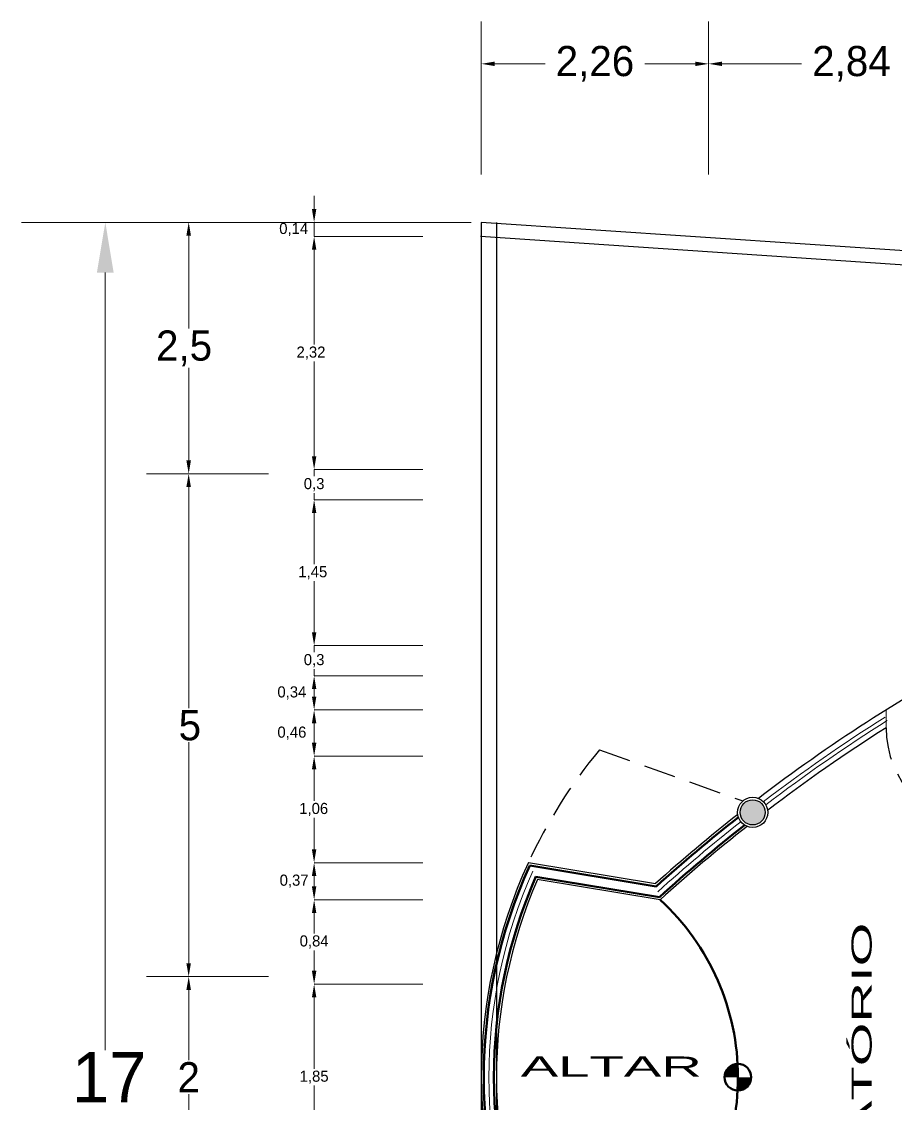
# Model space of a CAD drawing. Header units: millimetres. Extents: x 78.3 to 128, y 45 to 95.8.
# Drawn here: x 78.33 to 87.01, y 59.89 to 70.65 of the extents above; entities that cross this region are included whole.
import ezdxf

# ---------------------------------------------------------------- set-up
doc = ezdxf.new("R2010")
doc.units = ezdxf.units.MM
doc.header["$LTSCALE"] = 0.025
doc.linetypes.add('DASHED', pattern=[19.05, 12.7, -6.35])
for name, color, linetype, lineweight in [('EJES', 7, 'Continuous', 0), ('muebles', 255, 'Continuous', 25), ('MURO CARGA', 6, 'Continuous', 50), ('MURO DIVISORIO', 2, 'Continuous', 25), ('NOMBRES', 54, 'Continuous', 30), ('ventana', 4, 'Continuous', 15)]:
    doc.layers.add(name, color=color, linetype=linetype, lineweight=lineweight)
doc.styles.add('EST2', font='arial.ttf', dxfattribs={"width": 2, "height": 0.2})

msp = doc.modelspace()

# ---------------------------------------------------------------- hatches: boundary and pattern name
at = {"layer": 'muebles', "linetype": 'DASHED'}
for points in [[(85.533, 62.897, 0.274907), (85.468, 62.787, 0.274907), (85.533, 62.677)], [(85.533, 62.897), (85.533, 62.677, 0.568741), (85.718, 62.787, 0.568741)]]:
    msp.add_hatch(color=0, dxfattribs=at).paths.add_polyline_path(points)
at = {"layer": 'MURO CARGA', "linetype": 'Continuous'}
for points in [[(85.441, 60.287, 0.403191), (85.314, 60.154), (85.446, 60.154, 0.007064)], [(85.579, 60.154), (85.446, 60.154, -0.007064), (85.448, 60.021, 0.411426)]]:
    msp.add_hatch(color=256, dxfattribs=at).paths.add_polyline_path(points)

# ---------------------------------------------------------------- linework, layer by layer
at = {"color": 3}
for radius in [0.15, 0.125]:
    msp.add_circle((85.593, 62.787), radius, dxfattribs=at)
at = {"layer": 'EJES'}
msp.add_line((86.92, 63.806), (86.92, 63.628), dxfattribs=at)
for centre, radius, start, end in [((95.833, 49.594), 16.701, 128.3323, 132.0341), ((87.995, 60.154), 5.025, 155.9232, 204.0768)]:
    msp.add_arc(centre, radius, start, end, dxfattribs=at)
at = {"layer": 'muebles', "color": 0, "linetype": 'DASHED'}
msp.add_arc((87.925, 63.63), 1.005, 180.1122, 265.7335, dxfattribs=at)
at = {"layer": 'MURO CARGA', "color": 1, "linetype": 'Continuous', "lineweight": 13}
for p, q in [((82.895, 69.131), (82.895, 70.65)), ((85.155, 69.131), (85.155, 70.65)), ((85.155, 69.131), (85.155, 70.65)), ((83.027, 70.23), (83.53, 70.23)), ((85.022, 70.23), (84.52, 70.23)), ((85.287, 70.23), (86.08, 70.23)), ((81.233, 68.787), (81.233, 68.919)), ((82.645, 68.654), (78.325, 68.654)), ((82.795, 68.654), (79.566, 68.654)), ((82.298, 68.654), (81.233, 68.654)), ((81.233, 68.654), (81.233, 68.514)), ((81.233, 68.654), (81.233, 68.514)), ((79.986, 68.522), (79.986, 67.599)), ((82.315, 68.514), (81.233, 68.514)), ((82.315, 68.514), (81.233, 68.514)), ((81.233, 68.381), (81.233, 68.249)), ((81.233, 68.381), (81.233, 67.439)), ((79.157, 68.154), (79.157, 60.424)), ((81.233, 66.328), (81.233, 67.27)), ((79.986, 66.287), (79.986, 67.209)), ((81.233, 66.328), (81.233, 66.461)), ((80.778, 66.154), (79.566, 66.154)), ((80.778, 66.154), (79.566, 66.154)), ((82.315, 66.196), (81.233, 66.196)), ((82.315, 66.196), (81.233, 66.196)), ((81.233, 66.196), (81.233, 66.13)), ((79.986, 66.022), (79.986, 63.824)), ((81.233, 65.896), (81.233, 65.961)), ((82.315, 65.896), (81.233, 65.896)), ((82.315, 65.896), (81.233, 65.896)), ((81.233, 65.763), (81.233, 65.255)), ((81.233, 65.763), (81.233, 65.631)), ((81.233, 64.578), (81.233, 65.086)), ((81.233, 64.578), (81.233, 64.711)), ((82.315, 64.446), (81.233, 64.446)), ((82.315, 64.446), (81.233, 64.446)), ((81.233, 64.446), (81.233, 64.38)), ((81.233, 64.146), (81.233, 64.211)), ((82.315, 64.146), (81.233, 64.146)), ((82.315, 64.146), (81.233, 64.146)), ((81.233, 64.013), (81.233, 63.938)), ((81.233, 64.013), (81.233, 63.881)), ((82.315, 63.806), (81.233, 63.806)), ((82.315, 63.806), (81.233, 63.806)), ((81.233, 63.673), (81.233, 63.479)), ((79.986, 61.287), (79.986, 63.484)), ((82.315, 63.347), (81.233, 63.347)), ((82.315, 63.347), (81.233, 63.347)), ((81.233, 63.214), (81.233, 62.902)), ((81.233, 62.42), (81.233, 62.733)), ((82.315, 62.287), (81.233, 62.287)), ((82.315, 62.287), (81.233, 62.287)), ((81.233, 62.155), (81.233, 62.051)), ((82.315, 61.918), (81.233, 61.918)), ((82.315, 61.918), (81.233, 61.918)), ((81.233, 61.786), (81.233, 61.583)), ((81.233, 61.212), (81.233, 61.414)), ((80.778, 61.154), (79.566, 61.154)), ((80.778, 61.154), (79.566, 61.154)), ((79.986, 61.022), (79.986, 60.324)), ((82.315, 61.079), (81.233, 61.079)), ((82.315, 61.079), (81.233, 61.079)), ((81.233, 60.947), (81.233, 60.238)), ((81.233, 59.362), (81.233, 60.07)), ((79.986, 59.287), (79.986, 59.984))]:
    msp.add_line(p, q, dxfattribs=at)
at = {"layer": 'MURO CARGA'}
for p, q in [((84.635, 62.051), (83.377, 62.26)), ((84.666, 61.945), (83.437, 62.148))]:
    msp.add_line(p, q, dxfattribs=at)
at = {"layer": 'MURO CARGA', "linetype": 'Continuous'}
msp.add_circle((85.446, 60.154), 0.133, dxfattribs=at)
at = {"layer": 'MURO CARGA'}
for centre, radius, start, end in [((95.833, 49.594), 16.751, 128.3021, 131.9517), ((95.833, 49.594), 16.651, 128.3036, 132.1169), ((87.995, 60.154), 5.075, 155.4871, 204.5129), ((87.995, 60.154), 4.975, 156.3672, 203.6328)]:
    msp.add_arc(centre, radius, start, end, dxfattribs=at)
at = {"layer": 'MURO CARGA', "linetype": 'Continuous'}
msp.add_arc((83.045, 60.154), 2.402, 312.7212, 47.2788, dxfattribs=at)
at = {"layer": 'MURO CARGA', "color": 1, "linetype": 'Continuous'}
for points in [[(83.027, 70.252), (83.027, 70.208), (82.895, 70.23)], [(85.022, 70.252), (85.022, 70.208), (85.155, 70.23)], [(85.287, 70.252), (85.287, 70.208), (85.155, 70.23)], [(81.211, 68.787), (81.255, 68.787), (81.233, 68.654)], [(79.073, 68.154), (79.24, 68.154), (79.157, 68.654)], [(79.963, 68.522), (80.008, 68.522), (79.986, 68.654)], [(81.211, 68.381), (81.255, 68.381), (81.233, 68.514)], [(81.211, 68.381), (81.255, 68.381), (81.233, 68.514)], [(79.963, 66.287), (80.008, 66.287), (79.986, 66.154)], [(81.211, 66.328), (81.255, 66.328), (81.233, 66.196)], [(81.211, 66.328), (81.255, 66.328), (81.233, 66.196)], [(79.963, 66.022), (80.008, 66.022), (79.986, 66.154)], [(81.211, 65.763), (81.255, 65.763), (81.233, 65.896)], [(81.211, 65.763), (81.255, 65.763), (81.233, 65.896)], [(81.211, 64.578), (81.255, 64.578), (81.233, 64.446)], [(81.211, 64.578), (81.255, 64.578), (81.233, 64.446)], [(81.211, 64.013), (81.255, 64.013), (81.233, 64.146)], [(81.211, 64.013), (81.255, 64.013), (81.233, 64.146)], [(81.211, 63.938), (81.255, 63.938), (81.233, 63.806)], [(81.211, 63.673), (81.255, 63.673), (81.233, 63.806)], [(81.211, 63.479), (81.255, 63.479), (81.233, 63.347)], [(81.211, 63.214), (81.255, 63.214), (81.233, 63.347)], [(81.211, 62.42), (81.255, 62.42), (81.233, 62.287)], [(81.211, 62.155), (81.255, 62.155), (81.233, 62.287)], [(81.211, 62.051), (81.255, 62.051), (81.233, 61.918)], [(81.211, 61.786), (81.255, 61.786), (81.233, 61.918)], [(79.963, 61.287), (80.008, 61.287), (79.986, 61.154)], [(81.211, 61.212), (81.255, 61.212), (81.233, 61.079)], [(79.963, 61.022), (80.008, 61.022), (79.986, 61.154)], [(81.211, 60.947), (81.255, 60.947), (81.233, 61.079)]]:
    msp.add_solid(points, dxfattribs=at)
at = {"layer": 'MURO DIVISORIO'}
for p, q in [((121.495, 66.054), (82.895, 68.654)), ((82.895, 68.654), (82.895, 51.654)), ((83.045, 68.654), (83.045, 51.654)), ((121.486, 65.914), (82.886, 68.514)), ((84.627, 62.078), (83.363, 62.287)), ((84.674, 61.918), (83.452, 62.121))]:
    msp.add_line(p, q, dxfattribs=at)
at = {"layer": 'MURO DIVISORIO', "linetype": 'DASHED'}
msp.add_line((84.069, 63.409), (85.496, 62.901), dxfattribs=at)
at = {"layer": 'MURO DIVISORIO'}
for centre, radius, start, end in [((95.833, 49.594), 16.776, 118.3944, 127.373), ((95.833, 49.594), 16.626, 122.419, 127.371), ((95.833, 49.594), 16.776, 128.2623, 131.9107), ((95.833, 49.594), 16.626, 128.2643, 132.1585), ((87.995, 60.154), 5.1, 155.272, 204.728), ((87.995, 60.154), 4.95, 156.5922, 203.4078)]:
    msp.add_arc(centre, radius, start, end, dxfattribs=at)
at = {"layer": 'MURO DIVISORIO', "linetype": 'DASHED'}
msp.add_arc((87.995, 60.154), 5.1, 140.3443, 155.272, dxfattribs=at)
at = {"layer": 'ventana'}
for radius, end in [(16.721, 127.308), (16.681, 127.3074)]:
    msp.add_arc((95.833, 49.594), radius, 122.2558, end, dxfattribs=at)

# ---------------------------------------------------------------- texts
at = {"layer": 'MURO CARGA', "color": 1}
for s, height, p in [('0,14', 0.1105, (80.886, 68.538)), ('2,5', 0.3, (79.661, 67.279)), ('2,32', 0.1105, (81.058, 67.309)), ('1,45', 0.1105, (81.076, 65.125)), ('0,34', 0.1105, (80.868, 63.93)), ('5', 0.3, (79.886, 63.504)), ('0,46', 0.1105, (80.868, 63.53)), ('1,06', 0.1105, (81.085, 62.771)), ('17', 0.5, (78.823, 59.904))]:
    msp.add_text(s, height=height, dxfattribs=at).set_placement(p)
at = {"layer": 'MURO CARGA', "color": 1, "linetype": 'Continuous', "attachment_point": 5}
for s, insert, char_height in [('2,26', (84.025, 70.23), 0.3), ('2,84', (86.575, 70.23), 0.3), ('0,3', (81.233, 66.046), 0.1105), ('0,3', (81.233, 64.296), 0.1105), ('0,37', (81.034, 62.103), 0.1105), ('0,84', (81.233, 61.499), 0.1105), ('2', (79.986, 60.154), 0.3), ('1,85', (81.233, 60.154), 0.1105)]:
    msp.add_mtext(s, dxfattribs=dict(at, insert=insert, char_height=char_height))
at = {"layer": 'NOMBRES', "color": 0, "ltscale": 0.025, "style": 'EST2', "width": 2}
msp.add_text('ORATÓRIO', height=0.2, rotation=90, dxfattribs=at).set_placement((86.776, 58.711))
msp.add_text('ALTAR', height=0.2, dxfattribs=at).set_placement((83.287, 60.16))

doc.saveas('drawing.dxf')
